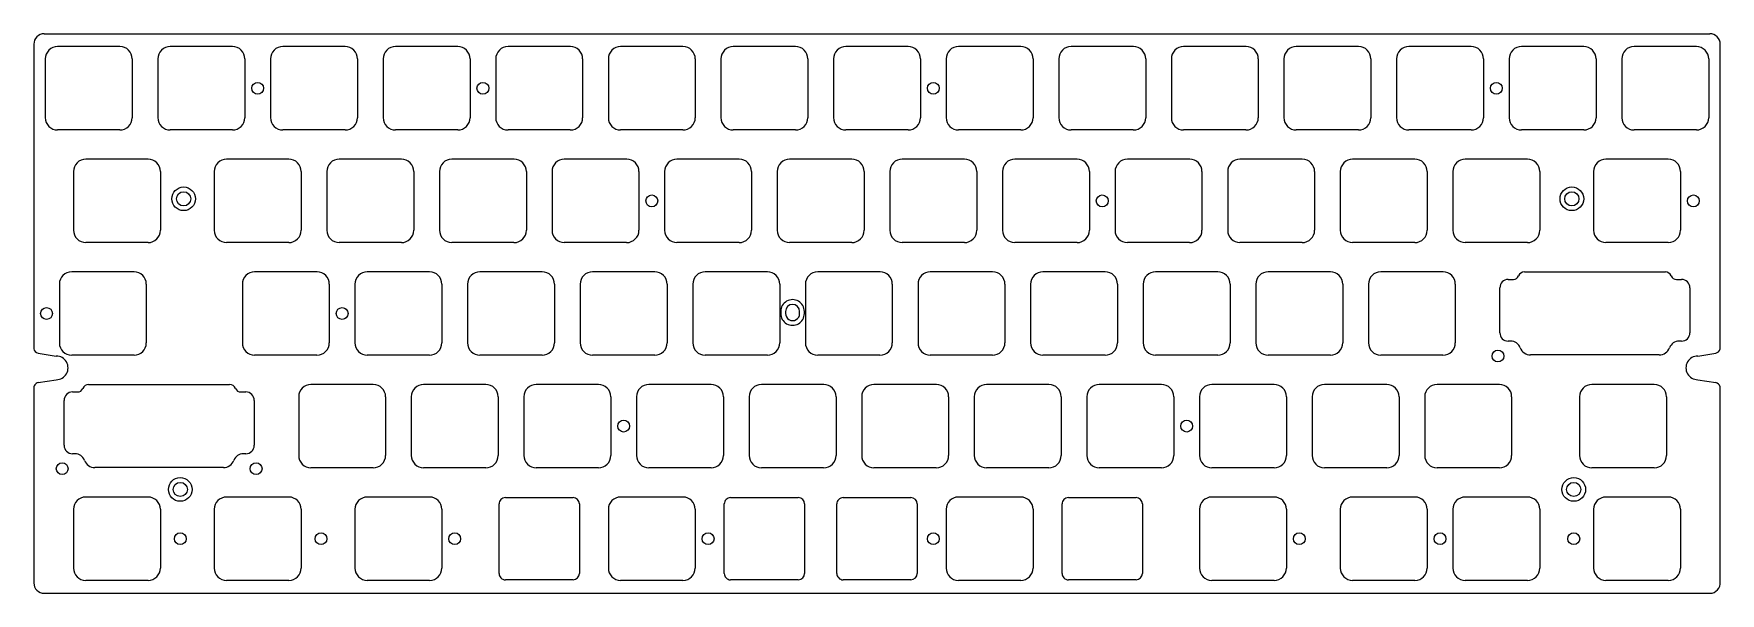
# Model space of a CAD drawing. Header units: millimetres. Extents: x -9 to 276, y -85 to 9.
import ezdxf

# ---------------------------------------------------------------- set-up
doc = ezdxf.new("R2010")
doc.units = ezdxf.units.MM
doc.header["$MEASUREMENT"] = 0
doc.layers.add('BLACK', color=7, linetype='CONTINUOUS')
doc.layers.add('Edge.Cuts', color=53, linetype='CONTINUOUS')

msp = doc.modelspace()

# ---------------------------------------------------------------- linework, layer by layer
at = {"layer": 'BLACK', "linetype": 'Continuous'}
for p, q in [((-7.549999, 9.227501), (274.249872, 9.227501)), ((-9.299999, 7.477485), (-9.300013, -44.04929)), ((5.274972, 7.05), (-5.275, 7.05)), ((24.324972, 7.05), (13.775, 7.05)), ((43.374972, 7.05), (32.825, 7.05)), ((62.424972, 7.05), (51.875, 7.05)), ((81.474972, 7.05), (70.925, 7.05)), ((100.524972, 7.05), (89.975, 7.05)), ((119.574972, 7.05), (109.025, 7.05)), ((138.624972, 7.05), (128.075, 7.05)), ((157.674972, 7.05), (147.125, 7.05)), ((176.724972, 7.05), (166.175, 7.05)), ((195.774972, 7.05), (185.225, 7.05)), ((214.824972, 7.05), (204.275, 7.05)), ((233.874972, 7.05), (223.325, 7.05)), ((252.925, 7.05), (242.374999, 7.05)), ((271.975, 7.05), (261.424999, 7.05)), ((276, -44.099973), (276.000001, 7.459735)), ((-7.35, 4.974985), (-7.35, -4.967959)), ((7.350001, 4.975), (7.350001, -4.975015)), ((11.7, 4.974985), (11.7, -4.967959)), ((26.400001, 4.975), (26.400001, -4.975015)), ((30.75, 4.974985), (30.75, -4.967959)), ((45.450001, 4.975), (45.450001, -4.975015)), ((49.8, 4.974985), (49.8, -4.967959)), ((64.500001, 4.975), (64.500001, -4.975015)), ((68.85, 4.974985), (68.85, -4.967959)), ((83.550001, 4.975), (83.550001, -4.975015)), ((87.9, 4.974985), (87.9, -4.967959)), ((102.600001, 4.975), (102.600001, -4.975015)), ((106.95, 4.974985), (106.95, -4.967959)), ((121.650001, 4.975), (121.650001, -4.975015)), ((126, 4.974985), (126, -4.967959)), ((140.700001, 4.975), (140.700001, -4.975015)), ((145.05, 4.974985), (145.05, -4.967959)), ((159.750001, 4.975), (159.750001, -4.975015)), ((164.1, 4.974985), (164.1, -4.967959)), ((178.800001, 4.975), (178.800001, -4.975015)), ((183.15, 4.974985), (183.15, -4.967959)), ((197.850001, 4.975), (197.850001, -4.975015)), ((202.2, 4.974985), (202.2, -4.967959)), ((216.900001, 4.975), (216.900001, -4.975015)), ((221.25, 4.974985), (221.25, -4.967959)), ((235.950001, 4.975), (235.950001, -4.975015)), ((240.3, 4.975), (240.3, -4.975001)), ((255, 4.975), (255, -4.975)), ((259.35, 4.975), (259.35, -4.975001)), ((274.05, 4.975), (274.05, -4.975)), ((5.26177, -7.05), (-5.275028, -7.05)), ((24.31177, -7.05), (13.774972, -7.05)), ((43.36177, -7.05), (32.824972, -7.05)), ((62.41177, -7.05), (51.874972, -7.05)), ((81.46177, -7.05), (70.924972, -7.05)), ((100.51177, -7.05), (89.974972, -7.05)), ((119.56177, -7.05), (109.024972, -7.05)), ((138.61177, -7.05), (128.074972, -7.05)), ((157.66177, -7.05), (147.124972, -7.05)), ((176.71177, -7.05), (166.174972, -7.05)), ((195.76177, -7.05), (185.224972, -7.05)), ((214.81177, -7.05), (204.274972, -7.05)), ((233.86177, -7.05), (223.324972, -7.05)), ((252.925, -7.05), (242.375, -7.05)), ((271.975, -7.05), (261.425, -7.05)), ((-2.587499, -14.075015), (-2.587499, -24.01767)), ((10.037472, -12), (-0.5125, -12)), ((12.112501, -14.075), (12.112501, -24.025015)), ((21.225, -14.075015), (21.225, -24.017959)), ((33.849972, -12), (23.3, -12)), ((35.925001, -14.075), (35.925001, -24.025015)), ((40.275, -14.075015), (40.275, -24.017959)), ((52.899972, -12), (42.35, -12)), ((54.975001, -14.075), (54.975001, -24.025015)), ((59.325014, -14.075015), (59.325014, -24.017959)), ((71.949986, -12), (61.400014, -12)), ((74.025015, -14.075), (74.025015, -24.025015)), ((78.375, -14.075015), (78.375, -24.017959)), ((90.999972, -12), (80.45, -12)), ((93.075001, -14.075), (93.075001, -24.025015)), ((97.425, -14.075015), (97.425, -24.017959)), ((110.049972, -12), (99.5, -12)), ((112.125001, -14.075), (112.125001, -24.025015)), ((116.475, -14.075015), (116.475, -24.017959)), ((129.099972, -12), (118.55, -12)), ((131.175001, -14.075), (131.175001, -24.025015)), ((135.525, -14.075015), (135.525, -24.017959)), ((148.149972, -12), (137.6, -12)), ((150.225001, -14.075), (150.225001, -24.025015)), ((154.575, -14.075015), (154.575, -24.017959)), ((167.199972, -12), (156.65, -12)), ((169.275001, -14.075), (169.275001, -24.025015)), ((173.625, -14.075015), (173.625, -24.017959)), ((186.249972, -12), (175.7, -12)), ((188.325001, -14.075), (188.325001, -24.025015)), ((192.675, -14.075015), (192.675, -24.017959)), ((205.299972, -12), (194.75, -12)), ((207.375001, -14.075), (207.375001, -24.025015)), ((211.725, -14.075015), (211.725, -24.017959)), ((224.349972, -12), (213.8, -12)), ((226.425001, -14.075), (226.425001, -24.025015)), ((230.775, -14.075015), (230.775, -24.017959)), ((243.399972, -12), (232.85, -12)), ((245.475001, -14.075), (245.475001, -24.025015)), ((10.024114, -26.1), (-0.512528, -26.1)), ((33.83677, -26.1), (23.299972, -26.1)), ((52.88677, -26.1), (42.349972, -26.1)), ((71.936784, -26.1), (61.399986, -26.1)), ((90.98677, -26.1), (80.449972, -26.1)), ((110.03677, -26.1), (99.499972, -26.1)), ((129.08677, -26.1), (118.549972, -26.1)), ((148.13677, -26.1), (137.599972, -26.1)), ((167.18677, -26.1), (156.649972, -26.1)), ((186.23677, -26.1), (175.699972, -26.1)), ((205.28677, -26.1), (194.749972, -26.1)), ((224.33677, -26.1), (213.799972, -26.1)), ((243.38677, -26.1), (232.849972, -26.1)), ((7.65625, -31.05), (-2.893751, -31.05)), ((38.612472, -31.05), (28.0625, -31.05)), ((57.662472, -31.05), (47.1125, -31.05)), ((76.712472, -31.05), (66.1625, -31.05)), ((95.762472, -31.05), (85.2125, -31.05)), ((114.812472, -31.05), (104.2625, -31.05)), ((133.862472, -31.05), (123.3125, -31.05)), ((152.912472, -31.05), (142.3625, -31.05)), ((171.962472, -31.05), (161.4125, -31.05)), ((191.012472, -31.05), (180.4625, -31.05)), ((210.062472, -31.05), (199.5125, -31.05)), ((229.112472, -31.05), (218.5625, -31.05)), ((-4.96875, -33.125), (-4.96875, -43.075001)), ((9.73125, -33.125), (9.73125, -43.075)), ((25.9875, -33.125015), (25.9875, -43.067959)), ((40.687501, -33.125), (40.687501, -43.075015)), ((45.0375, -33.125015), (45.0375, -43.067959)), ((59.737501, -33.125), (59.737501, -43.075015)), ((64.0875, -33.125015), (64.0875, -43.067959)), ((78.787501, -33.125), (78.787501, -43.075015)), ((83.1375, -33.125015), (83.1375, -43.067959)), ((97.837501, -33.125), (97.837501, -43.075015)), ((102.1875, -33.125015), (102.1875, -43.067959)), ((116.887501, -33.125), (116.887501, -43.075015)), ((121.2375, -33.125015), (121.2375, -43.067959)), ((135.937501, -33.125), (135.937501, -43.075015)), ((140.2875, -33.125015), (140.2875, -43.067959)), ((154.987501, -33.125), (154.987501, -43.075015)), ((159.3375, -33.125015), (159.3375, -43.067959)), ((174.037501, -33.125), (174.037501, -43.075015)), ((178.3875, -33.125015), (178.3875, -43.067959)), ((193.087501, -33.125), (193.087501, -43.075015)), ((197.4375, -33.125015), (197.4375, -43.067959)), ((212.137501, -33.125), (212.137501, -43.075015)), ((216.4875, -33.125015), (216.4875, -43.067959)), ((231.187501, -33.125), (231.187501, -43.075015)), ((117.0625, -37.750015), (117.0625, -38.084653)), ((117.8625, -37.750015), (117.8625, -38.088526)), ((120.2625, -38.100015), (120.2625, -37.75)), ((121.0625, -38.100015), (121.0625, -37.750015)), ((-8.549981, -44.799556), (-5.5, -45.299542)), ((7.65625, -45.15), (-2.89375, -45.15)), ((38.59927, -45.15), (28.062472, -45.15)), ((57.64927, -45.15), (47.112472, -45.15)), ((76.69927, -45.15), (66.162472, -45.15)), ((95.74927, -45.15), (85.212472, -45.15)), ((114.79927, -45.15), (104.262472, -45.15)), ((133.84927, -45.15), (123.312472, -45.15)), ((152.89927, -45.15), (142.362472, -45.15)), ((171.94927, -45.15), (161.412472, -45.15)), ((190.99927, -45.15), (180.462472, -45.15)), ((210.04927, -45.15), (199.512472, -45.15)), ((229.09927, -45.15), (218.562472, -45.15)), ((272.200306, -45.299492), (275.249949, -44.79955)), ((-9.299943, -50.844098), (-9.291814, -83.677948)), ((-8.549987, -49.799525), (-5.500034, -49.299548)), ((48.137472, -50.1), (37.5875, -50.1)), ((67.187472, -50.1), (56.6375, -50.1)), ((86.237472, -50.1), (75.6875, -50.1)), ((105.287472, -50.1), (94.7375, -50.1)), ((124.337472, -50.1), (113.7875, -50.1)), ((143.387472, -50.1), (132.8375, -50.1)), ((162.437472, -50.1), (151.8875, -50.1)), ((181.487472, -50.1), (170.9375, -50.1)), ((200.537472, -50.1), (189.9875, -50.1)), ((219.587472, -50.1), (209.0375, -50.1)), ((238.6375, -50.1), (228.087499, -50.1)), ((264.83125, -50.1), (254.281249, -50.1)), ((272.199979, -49.299539), (275.249888, -49.799523)), ((275.997652, -50.490272), (275.99884, -50.495204)), ((275.999994, -83.50824), (276, -50.549515)), ((35.5125, -52.175015), (35.5125, -62.117959)), ((50.212501, -52.175), (50.212501, -62.125015)), ((54.5625, -52.175015), (54.5625, -62.117959)), ((69.262501, -52.175), (69.262501, -62.125015)), ((73.6125, -52.175015), (73.6125, -62.117959)), ((88.312501, -52.175), (88.312501, -62.125015)), ((92.6625, -52.175015), (92.6625, -62.117959)), ((107.362501, -52.175), (107.362501, -62.125015)), ((111.7125, -52.175015), (111.7125, -62.117959)), ((126.412501, -52.175), (126.412501, -62.125015)), ((130.7625, -52.175015), (130.7625, -62.117959)), ((145.462501, -52.175), (145.462501, -62.125015)), ((149.8125, -52.175015), (149.8125, -62.117959)), ((164.512501, -52.175), (164.512501, -62.125015)), ((168.8625, -52.175015), (168.8625, -62.117959)), ((183.562501, -52.175), (183.562501, -62.125015)), ((187.9125, -52.175015), (187.9125, -62.117959)), ((202.612501, -52.175), (202.612501, -62.125015)), ((206.9625, -52.175015), (206.9625, -62.117959)), ((221.662501, -52.175), (221.662501, -62.125015)), ((226.0125, -52.175), (226.0125, -62.125001)), ((240.7125, -52.175), (240.7125, -62.125)), ((252.20625, -52.175), (252.20625, -62.125001)), ((266.90625, -52.175), (266.90625, -62.125)), ((48.12427, -64.2), (37.587472, -64.2)), ((67.17427, -64.2), (56.637472, -64.2)), ((86.22427, -64.2), (75.687472, -64.2)), ((105.27427, -64.2), (94.737472, -64.2)), ((124.32427, -64.2), (113.787472, -64.2)), ((143.37427, -64.2), (132.837472, -64.2)), ((162.42427, -64.2), (151.887472, -64.2)), ((181.47427, -64.2), (170.937472, -64.2)), ((200.52427, -64.2), (189.987472, -64.2)), ((219.57427, -64.2), (209.037472, -64.2)), ((238.6375, -64.2), (228.0875, -64.2)), ((264.83125, -64.2), (254.28125, -64.2)), ((-2.587499, -71.225), (-2.587499, -81.175001)), ((10.037501, -69.15), (-0.5125, -69.15)), ((12.112501, -71.225), (12.112501, -81.175)), ((21.225, -71.225), (21.225, -81.175001)), ((33.85, -69.15), (23.299999, -69.15)), ((35.925, -71.225), (35.925, -81.175)), ((45.0375, -71.225), (45.0375, -81.175001)), ((57.6625, -69.15), (47.112499, -69.15)), ((59.7375, -71.225), (59.7375, -81.175)), ((69.4, -82.075), (69.4, -70.325)), ((70.475, -69.25), (81.925, -69.25)), ((83, -70.325), (83, -82.075)), ((87.9, -71.225), (87.9, -81.175001)), ((100.525, -69.15), (89.974999, -69.15)), ((102.6, -71.225), (102.6, -81.175)), ((107.5, -82.075), (107.5, -70.325)), ((108.575, -69.25), (120.025, -69.25)), ((121.1, -70.325), (121.1, -82.075)), ((126.55, -82.075), (126.55, -70.325)), ((127.625, -69.25), (139.075, -69.25)), ((140.15, -70.325), (140.15, -82.075)), ((145.05, -71.225), (145.05, -81.175001)), ((157.675, -69.15), (147.124999, -69.15)), ((159.75, -71.225), (159.75, -81.175)), ((164.65, -82.075), (164.65, -70.325)), ((165.725, -69.25), (177.175, -69.25)), ((178.25, -70.325), (178.25, -82.075)), ((187.9125, -71.225), (187.9125, -81.175001)), ((200.5375, -69.15), (189.987499, -69.15)), ((202.6125, -71.225), (202.6125, -81.175)), ((211.725, -71.225), (211.725, -81.175001)), ((224.35, -69.15), (213.799999, -69.15)), ((226.425, -71.225), (226.425, -81.175)), ((230.775, -71.225), (230.775, -81.175001)), ((243.4, -69.15), (232.849999, -69.15)), ((245.475, -71.225), (245.475, -81.175)), ((254.5875, -71.225), (254.5875, -81.175001)), ((267.2125, -69.15), (256.662499, -69.15)), ((269.2875, -71.225), (269.2875, -81.175)), ((-7.541828, -85.4275), (274.258182, -85.427509)), ((10.037501, -83.25), (-0.512499, -83.25)), ((33.85, -83.25), (23.3, -83.25)), ((57.6625, -83.25), (47.1125, -83.25)), ((81.925, -83.15), (70.475, -83.15)), ((100.525, -83.25), (89.975, -83.25)), ((120.025, -83.15), (108.575, -83.15)), ((139.075, -83.15), (127.625, -83.15)), ((157.675, -83.25), (147.125, -83.25)), ((177.175, -83.15), (165.725, -83.15)), ((200.5375, -83.25), (189.9875, -83.25)), ((224.35, -83.25), (213.8, -83.25)), ((243.4, -83.25), (232.85, -83.25)), ((267.2125, -83.25), (256.6625, -83.25))]:
    msp.add_line(p, q, dxfattribs=at)
at = {"layer": 'BLACK'}
for centre, radius in [((28.575, 0), 1), ((66.675, 0), 1), ((142.875, 0), 1), ((238.125, 0), 1), ((16.04875, -18.7), 2), ((250.9012, -18.7), 2), ((16.04875, -18.7), 1.2), ((95.25, -19.05), 1), ((171.45, -19.05), 1), ((250.9012, -18.7), 1.2), ((-7.14375, -38.1), 1), ((42.8625, -38.1), 1), ((90.4875, -57.15), 1), ((185.7375, -57.15), 1), ((15.4781, -67.8656), 2), ((15.4781, -67.8656), 1.2), ((251.2219, -67.8656), 2), ((251.2219, -67.8656), 1.2), ((15.478125, -76.2), 1), ((39.290625, -76.2), 1), ((61.9125, -76.2), 1), ((104.775, -76.2), 1), ((142.875, -76.2), 1), ((204.7875, -76.2), 1), ((228.6, -76.2), 1), ((251.221875, -76.2), 1)]:
    msp.add_circle(centre, radius, dxfattribs=at)
for centre, radius, start, end in [((-7.550028, 7.477485), 1.749971, 89.99905054, 180), ((274.249772, 7.477185), 1.750316, 359.42877291, 89.99672655), ((-5.275028, 4.974985), 2.074972, 89.99922686, 180), ((5.27501, 4.975024), 2.074976, 359.99933729, 90.00104928), ((13.774972, 4.974985), 2.074972, 89.99922686, 180), ((24.32501, 4.975024), 2.074976, 359.99933729, 90.00104928), ((32.824972, 4.974985), 2.074972, 89.99922686, 180), ((43.37501, 4.975024), 2.074976, 359.99933729, 90.00104928), ((51.874972, 4.974985), 2.074972, 89.99922686, 180), ((62.425012, 4.97502), 2.07498, 359.99944774, 90.00110451), ((70.924972, 4.974985), 2.074972, 89.99922686, 180), ((81.47501, 4.975024), 2.074976, 359.99933729, 90.00104928), ((89.974972, 4.974985), 2.074972, 89.99922686, 180), ((100.525012, 4.97502), 2.07498, 359.99944774, 90.00110451), ((109.024972, 4.974985), 2.074972, 89.99922686, 180), ((119.57501, 4.975024), 2.074976, 359.99933729, 90.00104928), ((128.074972, 4.974985), 2.074972, 89.99922686, 180), ((138.625012, 4.97502), 2.07498, 359.99944774, 90.00110451), ((147.124972, 4.974985), 2.074972, 89.99922686, 180), ((157.67501, 4.975024), 2.074976, 359.99933729, 90.00104928), ((166.174972, 4.974985), 2.074972, 89.99922686, 180), ((176.725012, 4.97502), 2.07498, 359.99944774, 90.00110451), ((185.224972, 4.974985), 2.074972, 89.99922686, 180), ((195.77501, 4.975024), 2.074976, 359.99933729, 90.00104928), ((204.274972, 4.974985), 2.074972, 89.99922686, 180), ((214.825012, 4.97502), 2.07498, 359.99944774, 90.00110451), ((223.324972, 4.974985), 2.074972, 89.99922686, 180), ((233.87501, 4.975024), 2.074976, 359.99933729, 90.00104928), ((242.374999, 4.975001), 2.074999, 90, 180.00002761), ((252.925, 4.975), 2.075, 0, 90), ((261.424999, 4.975001), 2.074999, 90, 180.00002761), ((271.975, 4.975), 2.075, 0, 90), ((-5.275028, -4.975015), 2.074985, 179.80516486, 270), ((5.274972, -4.975015), 2.075028, 269.63546306, 0), ((13.774972, -4.975015), 2.074985, 179.80516486, 270), ((24.324972, -4.975015), 2.075028, 269.63546306, 0), ((32.824972, -4.975015), 2.074985, 179.80516486, 270), ((43.374972, -4.975015), 2.075028, 269.63546306, 0), ((51.874972, -4.975015), 2.074985, 179.80516486, 270), ((62.424972, -4.975015), 2.075028, 269.63546306, 0), ((70.924972, -4.975015), 2.074985, 179.80516486, 270), ((81.474972, -4.975015), 2.075028, 269.63546306, 0), ((89.974972, -4.975015), 2.074985, 179.80516486, 270), ((100.524972, -4.975015), 2.075028, 269.63546306, 0), ((109.024972, -4.975015), 2.074985, 179.80516486, 270), ((119.574972, -4.975015), 2.075028, 269.63546306, 0), ((128.074972, -4.975015), 2.074985, 179.80516486, 270), ((138.624972, -4.975015), 2.075028, 269.63546306, 0), ((147.124972, -4.975015), 2.074985, 179.80516486, 270), ((157.674972, -4.975015), 2.075028, 269.63546306, 0), ((166.174972, -4.975015), 2.074985, 179.80516486, 270), ((176.724972, -4.975015), 2.075028, 269.63546306, 0), ((185.224972, -4.975015), 2.074985, 179.80516486, 270), ((195.774972, -4.975015), 2.075028, 269.63546306, 0), ((204.274972, -4.975015), 2.074985, 179.80516486, 270), ((214.824972, -4.975015), 2.075028, 269.63546306, 0), ((223.324972, -4.975015), 2.074985, 179.80516486, 270), ((233.874972, -4.975015), 2.075028, 269.63546306, 0), ((242.374999, -4.975001), 2.074999, 180, 270.00002761), ((252.925, -4.975), 2.075, 270, 0), ((261.424999, -4.975001), 2.074999, 180, 270.00002761), ((271.975, -4.975), 2.075, 270, 0), ((-0.512528, -14.075015), 2.074971, 89.99922686, 180), ((10.037472, -14.075015), 2.075015, 0.00041418, 90), ((23.299972, -14.075015), 2.074972, 89.99922686, 180), ((33.85001, -14.074976), 2.074976, 359.99933729, 90.00104928), ((42.349972, -14.075015), 2.074972, 89.99922686, 180), ((52.900012, -14.07498), 2.07498, 359.99944774, 90.00110451), ((61.400014, -14.075), 2.075, 90, 180.00041419), ((71.95002, -14.07498), 2.07498, 359.99944775, 90.00093883), ((80.449972, -14.075015), 2.074972, 89.99922686, 180), ((91.000012, -14.07498), 2.07498, 359.99944774, 90.00110451), ((99.499972, -14.075015), 2.074972, 89.99922686, 180), ((110.05001, -14.074976), 2.074976, 359.99933729, 90.00104928), ((118.549972, -14.075015), 2.074972, 89.99922686, 180), ((129.100012, -14.07498), 2.07498, 359.99944774, 90.00110451), ((137.599972, -14.075015), 2.074972, 89.99922686, 180), ((148.15001, -14.074976), 2.074976, 359.99933729, 90.00104928), ((156.649972, -14.075015), 2.074972, 89.99922686, 180), ((167.200012, -14.07498), 2.07498, 359.99944774, 90.00110451), ((175.699972, -14.075015), 2.074972, 89.99922686, 180), ((186.25001, -14.074976), 2.074976, 359.99933729, 90.00104928), ((194.749972, -14.075015), 2.074972, 89.99922686, 180), ((205.300012, -14.07498), 2.07498, 359.99944774, 90.00110451), ((213.799972, -14.075015), 2.074972, 89.99922686, 180), ((224.35001, -14.074976), 2.074976, 359.99933729, 90.00104928), ((232.849972, -14.075015), 2.074972, 89.99922686, 180), ((243.400012, -14.07498), 2.07498, 359.99944774, 90.00110451), ((-0.512528, -24.025015), 2.074985, 179.79718476, 270), ((10.037472, -24.025015), 2.075029, 269.63115567, 0), ((23.299972, -24.025015), 2.074985, 179.80516486, 270), ((33.849972, -24.025015), 2.075028, 269.63546306, 0), ((42.349972, -24.025015), 2.074985, 179.80516486, 270), ((52.899972, -24.025015), 2.075028, 269.63546306, 0), ((61.400023, -24.024979), 2.075021, 179.80616236, 269.99897835), ((71.94994, -24.02497), 2.075074, 269.63674107, 359.99875749), ((80.449972, -24.025015), 2.074985, 179.80516486, 270), ((90.999972, -24.025015), 2.075028, 269.63546306, 0), ((99.499972, -24.025015), 2.074985, 179.80516486, 270), ((110.049972, -24.025015), 2.075028, 269.63546306, 0), ((118.549972, -24.025015), 2.074985, 179.80516486, 270), ((129.099972, -24.025015), 2.075028, 269.63546306, 0), ((137.599972, -24.025015), 2.074985, 179.80516486, 270), ((148.149972, -24.025015), 2.075028, 269.63546306, 0), ((156.649972, -24.025015), 2.074985, 179.80516486, 270), ((167.199972, -24.025015), 2.075028, 269.63546306, 0), ((175.699972, -24.025015), 2.074985, 179.80516486, 270), ((186.249972, -24.025015), 2.075028, 269.63546306, 0), ((194.749972, -24.025015), 2.074985, 179.80516486, 270), ((205.299972, -24.025015), 2.075028, 269.63546306, 0), ((213.799972, -24.025015), 2.074985, 179.80516486, 270), ((224.349972, -24.025015), 2.075028, 269.63546306, 0), ((232.849972, -24.025015), 2.074985, 179.80516486, 270), ((243.399972, -24.025015), 2.075028, 269.63546306, 0), ((-2.893746, -33.125004), 2.075004, 90.00013806, 179.99988955), ((7.65625, -33.125), 2.075, 0, 90), ((28.062472, -33.125015), 2.074972, 89.99922686, 180), ((38.61251, -33.124976), 2.074976, 359.99933729, 90.00104928), ((47.112472, -33.125015), 2.074972, 89.99922686, 180), ((57.662512, -33.12498), 2.07498, 359.99944774, 90.00110451), ((66.162472, -33.125015), 2.074972, 89.99922686, 180), ((76.71251, -33.124976), 2.074976, 359.99933729, 90.00104928), ((85.212472, -33.125015), 2.074972, 89.99922686, 180), ((95.762512, -33.12498), 2.07498, 359.99944774, 90.00110451), ((104.262472, -33.125015), 2.074972, 89.99922686, 180), ((114.81251, -33.124976), 2.074976, 359.99933729, 90.00104928), ((123.312472, -33.125015), 2.074972, 89.99922686, 180), ((133.862512, -33.12498), 2.07498, 359.99944774, 90.00110451), ((142.362472, -33.125015), 2.074972, 89.99922686, 180), ((152.91251, -33.124976), 2.074976, 359.99933729, 90.00104928), ((161.412472, -33.125015), 2.074972, 89.99922686, 180), ((171.962512, -33.12498), 2.07498, 359.99944774, 90.00110451), ((180.462472, -33.125015), 2.074972, 89.99922686, 180), ((191.01251, -33.124976), 2.074976, 359.99933729, 90.00104928), ((199.512472, -33.125015), 2.074972, 89.99922686, 180), ((210.062512, -33.12498), 2.07498, 359.99944774, 90.00110451), ((218.562472, -33.125015), 2.074972, 89.99922686, 180), ((229.11251, -33.124976), 2.074976, 359.99933729, 90.00104928), ((119.062472, -37.749972), 1.999972, 359.99876812, 180.00123188), ((119.062472, -37.750015), 1.199972, 0.00071618, 180), ((119.062472, -38.100015), 2.000028, 179.55991361, 0), ((119.062472, -38.100015), 1.200028, 179.45144462, 0), ((-8.403028, -43.902615), 0.9089, 189.286816, 260.69544135), ((-5.500008, -47.299545), 2.000003, 269.99925516, 89.99977082), ((-2.893748, -43.074998), 2.075002, 180.00008284, 269.99994478), ((7.65625, -43.075), 2.075, 270, 0), ((28.062472, -43.075015), 2.074985, 179.80516486, 270), ((38.612472, -43.075015), 2.075028, 269.63546306, 0), ((47.112472, -43.075015), 2.074985, 179.80516486, 270), ((57.662472, -43.075015), 2.075028, 269.63546306, 0), ((66.162472, -43.075015), 2.074985, 179.80516486, 270), ((76.712472, -43.075015), 2.075028, 269.63546306, 0), ((85.212472, -43.075015), 2.074985, 179.80516486, 270), ((95.762472, -43.075015), 2.075028, 269.63546306, 0), ((104.262472, -43.075015), 2.074985, 179.80516486, 270), ((114.812472, -43.075015), 2.075028, 269.63546306, 0), ((123.312472, -43.075015), 2.074985, 179.80516486, 270), ((133.862472, -43.075015), 2.075028, 269.63546306, 0), ((142.362472, -43.075015), 2.074985, 179.80516486, 270), ((152.912472, -43.075015), 2.075028, 269.63546306, 0), ((161.412472, -43.075015), 2.074985, 179.80516486, 270), ((171.962472, -43.075015), 2.075028, 269.63546306, 0), ((180.462472, -43.075015), 2.074985, 179.80516486, 270), ((191.012472, -43.075015), 2.075028, 269.63546306, 0), ((199.512472, -43.075015), 2.074985, 179.80516486, 270), ((210.062472, -43.075015), 2.075028, 269.63546306, 0), ((218.562472, -43.075015), 2.074985, 179.80516486, 270), ((229.112472, -43.075015), 2.075028, 269.63546306, 0), ((272.199972, -47.299515), 2.000024, 89.99043171, 270.00020053), ((275.100372, -43.887315), 0.924421, 279.31175104, 346.69865065), ((-8.402928, -50.696615), 0.909058, 99.30963225, 189.33676968), ((37.587472, -52.175015), 2.074972, 89.99922686, 180), ((48.13751, -52.174976), 2.074976, 359.99933729, 90.00104928), ((56.637472, -52.175015), 2.074972, 89.99922686, 180), ((67.187512, -52.17498), 2.07498, 359.99944774, 90.00110451), ((75.687472, -52.175015), 2.074972, 89.99922686, 180), ((86.23751, -52.174976), 2.074976, 359.99933729, 90.00104928), ((94.737472, -52.175015), 2.074972, 89.99922686, 180), ((105.287512, -52.17498), 2.07498, 359.99944774, 90.00110451), ((113.787472, -52.175015), 2.074972, 89.99922686, 180), ((124.33751, -52.174976), 2.074976, 359.99933729, 90.00104928), ((132.837472, -52.175015), 2.074972, 89.99922686, 180), ((143.387512, -52.17498), 2.07498, 359.99944774, 90.00110451), ((151.887472, -52.175015), 2.074972, 89.99922686, 180), ((162.43751, -52.174976), 2.074976, 359.99933729, 90.00104928), ((170.937472, -52.175015), 2.074972, 89.99922686, 180), ((181.487512, -52.17498), 2.07498, 359.99944774, 90.00110451), ((189.987472, -52.175015), 2.074972, 89.99922686, 180), ((200.53751, -52.174976), 2.074976, 359.99933729, 90.00104928), ((209.037472, -52.175015), 2.074972, 89.99922686, 180), ((219.587512, -52.17498), 2.07498, 359.99944774, 90.00110451), ((228.087504, -52.175004), 2.075004, 90.00013806, 179.99988955), ((238.6375, -52.175), 2.075, 0, 90), ((254.281254, -52.175004), 2.075004, 90.00013806, 179.99988955), ((264.83125, -52.175), 2.075, 0, 90), ((275.100472, -50.711315), 0.923951, 13.52604479, 80.69359508), ((275.251872, -50.549515), 0.748129, 0, 4.54190364), ((37.587472, -62.125015), 2.074985, 179.80516486, 270), ((48.137472, -62.125015), 2.075028, 269.63546306, 0), ((56.637472, -62.125015), 2.074985, 179.80516486, 270), ((67.187472, -62.125015), 2.075028, 269.63546306, 0), ((75.687472, -62.125015), 2.074985, 179.80516486, 270), ((86.237472, -62.125015), 2.075028, 269.63546306, 0), ((94.737472, -62.125015), 2.074985, 179.80516486, 270), ((105.287472, -62.125015), 2.075028, 269.63546306, 0), ((113.787472, -62.125015), 2.074985, 179.80516486, 270), ((124.337472, -62.125015), 2.075028, 269.63546306, 0), ((132.837472, -62.125015), 2.074985, 179.80516486, 270), ((143.387472, -62.125015), 2.075028, 269.63546306, 0), ((151.887472, -62.125015), 2.074985, 179.80516486, 270), ((162.437472, -62.125015), 2.075028, 269.63546306, 0), ((170.937472, -62.125015), 2.074985, 179.80516486, 270), ((181.487472, -62.125015), 2.075028, 269.63546306, 0), ((189.987472, -62.125015), 2.074985, 179.80516486, 270), ((200.537472, -62.125015), 2.075028, 269.63546306, 0), ((209.037472, -62.125015), 2.074985, 179.80516486, 270), ((219.587472, -62.125015), 2.075028, 269.63546306, 0), ((228.087502, -62.124998), 2.075002, 180.00008284, 269.99994478), ((238.6375, -62.125), 2.075, 270, 0), ((254.281252, -62.124998), 2.075002, 180.00008284, 269.99994478), ((264.83125, -62.125), 2.075, 270, 0), ((-0.512495, -71.225004), 2.075004, 90.00013806, 179.99988955), ((10.037501, -71.225), 2.075, 0, 90), ((23.300004, -71.225004), 2.075004, 90.00013806, 179.99988955), ((33.85, -71.225), 2.075, 0, 90), ((47.112504, -71.225004), 2.075004, 90.00013806, 179.99988955), ((57.6625, -71.225), 2.075, 0, 90), ((70.474999, -70.324999), 1.074999, 89.9999467, 180.0000533), ((81.925, -70.325), 1.075, 0, 90), ((89.975004, -71.225004), 2.075004, 90.00013806, 179.99988955), ((100.525, -71.225), 2.075, 0, 90), ((108.574999, -70.324999), 1.074999, 89.9999467, 180.0000533), ((120.025, -70.325), 1.075, 0, 90), ((127.624999, -70.324999), 1.074999, 89.9999467, 180.0000533), ((139.075, -70.325), 1.075, 0, 90), ((147.125004, -71.225004), 2.075004, 90.00013806, 179.99988955), ((157.675, -71.225), 2.075, 0, 90), ((165.724999, -70.324999), 1.074999, 89.9999467, 180.0000533), ((177.175, -70.325), 1.075, 0, 90), ((189.987504, -71.225004), 2.075004, 90.00013806, 179.99988955), ((200.5375, -71.225), 2.075, 0, 90), ((213.800004, -71.225004), 2.075004, 90.00013806, 179.99988955), ((224.35, -71.225), 2.075, 0, 90), ((232.850004, -71.225004), 2.075004, 90.00013806, 179.99988955), ((243.4, -71.225), 2.075, 0, 90), ((256.662504, -71.225004), 2.075004, 90.00013806, 179.99988955), ((267.2125, -71.225), 2.075, 0, 90), ((-0.512497, -81.174998), 2.075002, 180.00008284, 269.99994478), ((10.037501, -81.175), 2.075, 270, 0), ((23.300002, -81.174998), 2.075002, 180.00008284, 269.99994478), ((33.85, -81.175), 2.075, 270, 0), ((47.112502, -81.174998), 2.075002, 180.00008284, 269.99994478), ((57.6625, -81.175), 2.075, 270, 0), ((70.474999, -82.075001), 1.074999, 179.9999467, 270.0000533), ((81.925, -82.075), 1.075, 270, 0), ((89.975002, -81.174998), 2.075002, 180.00008284, 269.99994478), ((100.525, -81.175), 2.075, 270, 0), ((108.574999, -82.075001), 1.074999, 179.9999467, 270.0000533), ((120.025, -82.075), 1.075, 270, 0), ((127.624999, -82.075001), 1.074999, 179.9999467, 270.0000533), ((139.075, -82.075), 1.075, 270, 0), ((147.125002, -81.174998), 2.075002, 180.00008284, 269.99994478), ((157.675, -81.175), 2.075, 270, 0), ((165.724999, -82.075001), 1.074999, 179.9999467, 270.0000533), ((177.175, -82.075), 1.075, 270, 0), ((189.987502, -81.174998), 2.075002, 180.00008284, 269.99994478), ((200.5375, -81.175), 2.075, 270, 0), ((213.800002, -81.174998), 2.075002, 180.00008284, 269.99994478), ((224.35, -81.175), 2.075, 270, 0), ((232.850002, -81.174998), 2.075002, 180.00008284, 269.99994478), ((243.4, -81.175), 2.075, 270, 0), ((256.662502, -81.174998), 2.075002, 180.00008284, 269.99994478), ((267.2125, -81.175), 2.075, 270, 0), ((-7.541828, -83.677515), 1.749985, 180.01417673, 270), ((274.258172, -83.677515), 1.750028, 270.0003274, 5.55072892)]:
    msp.add_arc(centre, radius, start, end, dxfattribs=at)
at = {"layer": 'Edge.Cuts', "linetype": 'CONTINUOUS'}
for p, q in [((254.5875, -14.075), (254.5875, -24.025001)), ((267.2125, -12), (256.662499, -12)), ((269.2875, -14.075), (269.2875, -24.025)), ((267.2125, -26.1), (256.6625, -26.1)), ((242.86593, -31.0724), (266.72117, -31.0724)), ((238.71811, -41.35044), (238.71811, -33.74956)), ((240.14311, -32.32456), (241.00872, -32.32456)), ((268.57838, -32.32456), (269.44399, -32.32456)), ((270.86899, -33.74956), (270.86899, -41.35044)), ((240.54715, -42.77544), (240.14311, -42.77544)), ((269.44399, -42.77544), (269.03995, -42.77544)), ((265.66905, -45.11191), (243.91805, -45.11191)), ((-0.02157, -50.1224), (23.83367, -50.1224)), ((-4.16939, -60.40044), (-4.16939, -52.79956)), ((-2.74439, -51.37456), (-1.87878, -51.37456)), ((25.69088, -51.37456), (26.55649, -51.37456)), ((27.98149, -52.79956), (27.98149, -60.40044)), ((-2.34035, -61.82544), (-2.74439, -61.82544)), ((26.55649, -61.82544), (26.15245, -61.82544)), ((22.78155, -64.16191), (1.03055, -64.16191))]:
    msp.add_line(p, q, dxfattribs=at)
at = {"layer": 'Edge.Cuts'}
for centre in [(271.4625, -19.05), (238.39375, -45.3), (-4.49375, -64.35), (28.30625, -64.35)]:
    msp.add_circle(centre, 1, dxfattribs=at)
for centre, radius, start, end in [((256.6625, -14.075), 2.075, 90.00002761, 180), ((267.2125, -14.075), 2.075, 0, 90), ((256.6625, -24.025), 2.075, -179.99997239, -90), ((267.2125, -24.025), 2.075, -90, 0), ((242.86595, -32.1474), 1.075006, 90.00106597, 157.97610066), ((266.72115, -32.1474), 1.075, 22.02389934, 89.99893403), ((240.14311, -33.74956), 1.425, 90, 180), ((241.00872, -31.39615), 0.928411, -90, -22.02270195), ((268.57835, -31.3961), 0.92846, -157.97374324, -89.99814868), ((269.44399, -33.74956), 1.425, 0, 90), ((240.14311, -41.35044), 1.425, -180, -90), ((240.54716, -44.50037), 1.72493, 20.54597615, 90.00033216), ((269.03995, -44.5004), 1.724938, 90, 159.45340178), ((269.44395, -41.3504), 1.42504, -89.99839174, -0.00160826), ((243.91806, -43.23696), 1.87495, -159.45407657, -90.00030559), ((265.66905, -43.237), 1.874943, -90, -20.54506499), ((-1.87878, -50.44615), 0.928411, -90, -22.02270195), ((-0.02155, -51.1974), 1.075006, 90.00106597, 157.97610066), ((23.83365, -51.1974), 1.075, 22.02389934, 89.99893403), ((25.69085, -50.4461), 0.92846, -157.97374324, -89.99814868), ((-2.74439, -52.79956), 1.425, 90, 180), ((26.55649, -52.79956), 1.425, 0, 90), ((-2.74439, -60.40044), 1.425, -180, -90), ((-2.34034, -63.55037), 1.72493, 20.54597615, 90.00033216), ((26.15245, -63.5504), 1.724938, 90, 159.45340178), ((26.55645, -60.4004), 1.42504, -89.99839174, -0.00160826), ((1.03056, -62.28696), 1.87495, -159.45407657, -90.00030559), ((22.78155, -62.287), 1.874943, -90, -20.54506499)]:
    msp.add_arc(centre, radius, start, end, dxfattribs=at)

doc.saveas('drawing.dxf')
